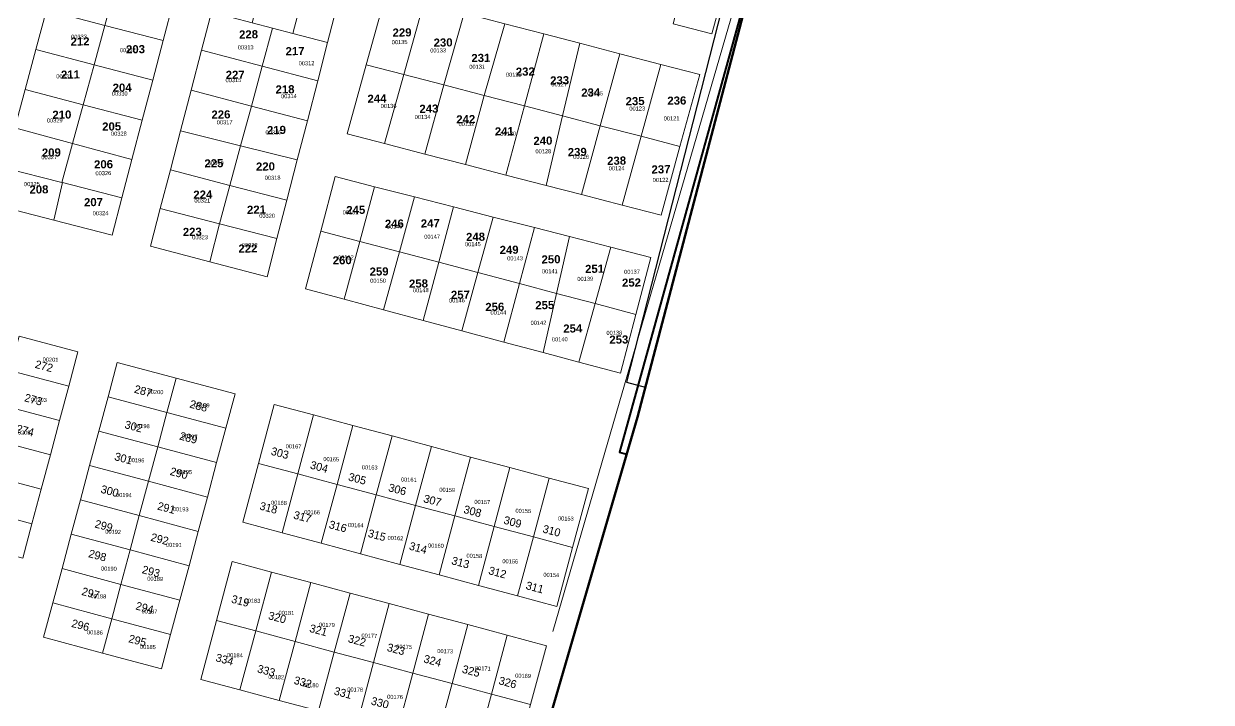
# Model space of a CAD drawing. Header units: metres. Extents: x 251686 to 255059, y 1627526 to 1631912.
# Drawn here: x 254332.1 to 254624.2, y 1630799.4 to 1630966.2 of the extents above; entities that cross this region are included whole.
import ezdxf
from ezdxf.enums import TextEntityAlignment as Align

# ---------------------------------------------------------------- set-up
doc = ezdxf.new("R2010")
doc.units = ezdxf.units.M
doc.header["$MEASUREMENT"] = 0
for name, color, linetype in [('A_revoir_niveau_0', 7, 'Continuous'), ('limites_parcelles', 7, 'Continuous'), ('limites_sections', 7, 'Continuous'), ('numero_lot', 7, 'Continuous'), ('numero_parcelle', 7, 'Continuous')]:
    doc.layers.add(name, color=color, linetype=linetype)
for name, color, linetype, lineweight in [('ASSIETTE IMMAT', 7, 'Continuous', 0), ('limites_communes_2025', 7, 'Continuous', 0), ('Régularisation', 1, 'Continuous', 40)]:
    doc.layers.add(name, color=color, linetype=linetype, lineweight=lineweight)
doc.styles.get("Standard").update_dxf_attribs({"font": 'txt.shx'})
doc.styles.add('Style-Arial', font='arial.ttf')
doc.styles.add('style1', font='')
doc.styles.get('style1').set_extended_font_data('Times New Roman', bold=True)

msp = doc.modelspace()

# ---------------------------------------------------------------- linework, layer by layer
at = {"layer": 'A_revoir_niveau_0', "color": 7, "linetype": 'Continuous', "lineweight": 0}
msp.add_line((254462.263042, 1630816.771937, 8.475197), (254517.353513, 1631006.413187, 8.475197), dxfattribs=at)
at = {"layer": 'ASSIETTE IMMAT', "color": 2, "linetype": 'Continuous', "lineweight": 30, "elevation": 0.000046, "flags": 128}
msp.add_lwpolyline([(254366.427243, 1631239.592172), (254359.153785, 1631208.871808), (254551.855096, 1631158.380715), (254480.327428, 1630878.128729), (254484.967352, 1630876.888311), (254484.967352, 1630876.888311), (254483.023, 1630869.4867), (254395.3871, 1630569.1026)], dxfattribs=at)
at = {"layer": 'limites_communes_2025', "color": 3, "lineweight": 80, "flags": 128}
for points in [[(252710.2872, 1631107.3833), (252982.4701, 1631682.9759), (252993.7572, 1631687.3199), (253010.694, 1631729.9757), (253066.3854, 1631842.8952), (253066.3854, 1631842.8952), (253098.7298, 1631912.4498), (253659.0228, 1631648.0069), (253757.0504, 1631605.0124), (254274.3391, 1631378.1314), (254622, 1631294), (254624.2075, 1631293.4301), (254621.5327, 1631279.8563), (254569.5419, 1631182.2248), (254530.2512, 1631049.2714), (254527.2805, 1631037.9628), (254483.023, 1630869.4867), (254395.3871, 1630569.1026), (254353.2541, 1630409.5098), (254309.9852, 1630253.9323), (254287.3632, 1630130.504)], [(254483.023, 1630869.4867), (254527.2805, 1631037.9628), (254530.2512, 1631049.2714)], [(254395.3871, 1630569.1026), (254483.023, 1630869.4867)]]:
    msp.add_lwpolyline(points, dxfattribs=at)
at = {"layer": 'limites_parcelles', "color": 7, "lineweight": 0, "flags": 128}
for points in [[(254352.039628, 1630965.855229), (254337.65446, 1630969.615456), (254340.21522, 1630979.156246), (254349.5437, 1630976.782817), (254354.669372, 1630975.476869), (254352.039628, 1630965.855229)], [(254402.029592, 1630978.216938), (254398.268991, 1630963.861763), (254393.263411, 1630965.159209), (254388.257706, 1630966.466652), (254391.986696, 1630980.951419), (254402.029592, 1630978.216938)], [(254359.895514, 1630974.132178), (254368.932952, 1630971.845111), (254366.37456, 1630962.114373), (254352.039628, 1630965.855229), (254354.669372, 1630975.476869), (254359.895514, 1630974.132178)], [(254388.257706, 1630966.466652), (254393.263411, 1630965.159209), (254390.740023, 1630955.82886), (254375.822508, 1630959.782428), (254378.246422, 1630969.071542), (254388.257706, 1630966.466652)], [(254406.835685, 1630961.638819), (254404.403269, 1630952.229614), (254390.740023, 1630955.82886), (254393.263411, 1630965.159209), (254398.268991, 1630963.861763), (254406.835685, 1630961.638819)], [(254358.689883, 1630932.882045), (254356.20798, 1630923.432227), (254341.612994, 1630927.179841), (254341.472659, 1630927.208088), (254344.102403, 1630936.829728), (254358.689883, 1630932.882045)], [(254341.472659, 1630927.208088), (254341.612994, 1630927.179841), (254339.468381, 1630917.944202), (254324.782797, 1630921.740681), (254327.238946, 1630930.850218), (254341.472659, 1630927.208088)]]:
    msp.add_lwpolyline(points, close=True, dxfattribs=at)
at = {"layer": 'limites_parcelles', "lineweight": 0, "flags": 128}
for points in [[(254343.15274, 1630877.120959), (254328.663101, 1630881.00044), (254330.926132, 1630889.452729), (254330.926132, 1630889.452729), (254345.415771, 1630885.573249), (254343.15274, 1630877.120959)], [(254369.565168, 1630879.107447), (254367.302138, 1630870.655158), (254352.8125, 1630874.534639), (254352.8125, 1630874.534639), (254355.075529, 1630882.986928), (254369.565168, 1630879.107447)], [(254367.302138, 1630870.655158), (254365.039107, 1630862.202869), (254350.549469, 1630866.082349), (254350.549469, 1630866.082349), (254352.8125, 1630874.534639), (254352.8125, 1630874.534639), (254367.302138, 1630870.655158)], [(254393.714566, 1630872.641645), (254403.374325, 1630870.055326), (254403.374325, 1630870.055326), (254399.494845, 1630855.565686), (254389.835085, 1630858.152007), (254393.714566, 1630872.641645)], [(254381.791777, 1630866.775677), (254367.302138, 1630870.655158), (254365.039107, 1630862.202869), (254379.528746, 1630858.323388), (254379.528746, 1630858.323388), (254381.791777, 1630866.775677)], [(254365.039107, 1630862.202869), (254362.776076, 1630853.750579), (254348.286438, 1630857.63006), (254350.549469, 1630866.082349), (254350.549469, 1630866.082349), (254365.039107, 1630862.202869)], [(254432.353603, 1630862.296364), (254442.013362, 1630859.710043), (254442.013362, 1630859.710043), (254438.133881, 1630845.220405), (254428.474122, 1630847.806725), (254432.353603, 1630862.296364)], [(254442.013362, 1630859.710043), (254451.67312, 1630857.123722), (254451.67312, 1630857.123722), (254447.79364, 1630842.634084), (254438.133881, 1630845.220405), (254442.013362, 1630859.710043)], [(254385.955604, 1630843.662368), (254389.835085, 1630858.152007), (254399.494845, 1630855.565686), (254395.615364, 1630841.076048), (254395.615364, 1630841.076048), (254385.955604, 1630843.662368)], [(254334.100619, 1630843.311802), (254319.61098, 1630847.191283), (254321.87401, 1630855.643572), (254336.363648, 1630851.764092), (254336.363648, 1630851.764092), (254334.100619, 1630843.311802)], [(254414.934882, 1630835.903407), (254405.275123, 1630838.489727), (254405.275123, 1630838.489727), (254409.154604, 1630852.979367), (254418.814362, 1630850.393046), (254414.934882, 1630835.903407)], [(254434.2544, 1630830.730766), (254424.594641, 1630833.317087), (254424.594641, 1630833.317087), (254428.474122, 1630847.806725), (254438.133881, 1630845.220405), (254434.2544, 1630830.730766)], [(254443.914159, 1630828.144445), (254434.2544, 1630830.730766), (254434.2544, 1630830.730766), (254438.133881, 1630845.220405), (254447.79364, 1630842.634084), (254443.914159, 1630828.144445)], [(254358.250016, 1630836.846001), (254355.986986, 1630828.393712), (254341.497346, 1630832.273192), (254341.497346, 1630832.273192), (254343.760377, 1630840.725482), (254358.250016, 1630836.846001)], [(254372.739654, 1630832.96652), (254370.476624, 1630824.514231), (254370.476624, 1630824.514231), (254355.986986, 1630828.393712), (254358.250016, 1630836.846001), (254372.739654, 1630832.96652)], [(254355.986986, 1630828.393712), (254353.723955, 1630819.941422), (254339.234317, 1630823.820903), (254339.234317, 1630823.820903), (254341.497346, 1630832.273192), (254341.497346, 1630832.273192), (254355.986986, 1630828.393712)], [(254370.476624, 1630824.514231), (254368.213594, 1630816.061942), (254368.213594, 1630816.061942), (254353.723955, 1630819.941422), (254355.986986, 1630828.393712), (254370.476624, 1630824.514231)], [(254408.469081, 1630811.754009), (254398.809322, 1630814.34033), (254402.688802, 1630828.829968), (254412.348562, 1630826.243648), (254412.348562, 1630826.243648), (254408.469081, 1630811.754009)], [(254418.128839, 1630809.167688), (254408.469081, 1630811.754009), (254412.348562, 1630826.243648), (254412.348562, 1630826.243648), (254422.00832, 1630823.657327), (254422.00832, 1630823.657327), (254418.128839, 1630809.167688)], [(254336.971286, 1630815.368614), (254339.234317, 1630823.820903), (254339.234317, 1630823.820903), (254353.723955, 1630819.941422), (254351.460924, 1630811.489133), (254336.971286, 1630815.368614)], [(254427.788599, 1630806.581368), (254418.128839, 1630809.167688), (254422.00832, 1630823.657327), (254422.00832, 1630823.657327), (254431.66808, 1630821.071006), (254431.66808, 1630821.071006), (254427.788599, 1630806.581368)], [(254351.460924, 1630811.489133), (254353.723955, 1630819.941422), (254368.213594, 1630816.061942), (254368.213594, 1630816.061942), (254365.950564, 1630807.609652), (254351.460924, 1630811.489133)], [(254375.610322, 1630805.023332), (254379.489804, 1630819.512971), (254389.149562, 1630816.92665), (254385.270081, 1630802.437012), (254385.270081, 1630802.437012), (254375.610322, 1630805.023332)], [(254447.108117, 1630801.408727), (254437.448358, 1630803.995047), (254441.327839, 1630818.484687), (254441.327839, 1630818.484687), (254450.987597, 1630815.898366), (254450.987597, 1630815.898366), (254447.108117, 1630801.408727)], [(254394.929841, 1630799.850691), (254385.270081, 1630802.437012), (254385.270081, 1630802.437012), (254389.149562, 1630816.92665), (254398.809322, 1630814.34033), (254394.929841, 1630799.850691)], [(254456.767876, 1630798.822407), (254447.108117, 1630801.408727), (254450.987597, 1630815.898366), (254450.987597, 1630815.898366), (254460.647357, 1630813.312045), (254456.767876, 1630798.822407)], [(254398.809322, 1630814.34033), (254408.469081, 1630811.754009), (254404.5896, 1630797.264371), (254404.5896, 1630797.264371), (254394.929841, 1630799.850691), (254394.929841, 1630799.850691), (254398.809322, 1630814.34033)], [(254408.469081, 1630811.754009), (254418.128839, 1630809.167688), (254414.249359, 1630794.67805), (254414.249359, 1630794.67805), (254404.5896, 1630797.264371), (254404.5896, 1630797.264371), (254408.469081, 1630811.754009)], [(254423.909118, 1630792.091729), (254414.249359, 1630794.67805), (254414.249359, 1630794.67805), (254418.128839, 1630809.167688), (254427.788599, 1630806.581368), (254423.909118, 1630792.091729)], [(254452.888395, 1630784.332768), (254443.228636, 1630786.919088), (254447.108117, 1630801.408727), (254456.767876, 1630798.822407), (254456.767876, 1630798.822407), (254452.888395, 1630784.332768)]]:
    msp.add_lwpolyline(points, close=True, dxfattribs=at)
for points in [[(254403.374325, 1630870.055326), (254413.034085, 1630867.469005), (254413.034085, 1630867.469005), (254409.154604, 1630852.979367), (254399.494845, 1630855.565686), (254403.374325, 1630870.055326)], [(254405.275123, 1630838.489727), (254395.615364, 1630841.076048), (254395.615364, 1630841.076048), (254399.494845, 1630855.565686), (254409.154604, 1630852.979367), (254405.275123, 1630838.489727)], [(254424.594641, 1630833.317087), (254414.934882, 1630835.903407), (254418.814362, 1630850.393046), (254428.474122, 1630847.806725), (254424.594641, 1630833.317087)], [(254431.66808, 1630821.071006), (254441.327839, 1630818.484687), (254441.327839, 1630818.484687), (254437.448358, 1630803.995047), (254427.788599, 1630806.581368), (254431.66808, 1630821.071006)]]:
    msp.add_lwpolyline(points, dxfattribs=at)
at = {"layer": 'limites_parcelles', "color": 7, "lineweight": 0}
for points in [[(254505.079392, 1630977.251676), (254501.387554, 1630963.797251), (254491.827891, 1630966.267787), (254495.3684, 1630979.830313)], [(254402.029592, 1630978.216938), (254410.527302, 1630975.913145), (254406.835685, 1630961.638819), (254398.268991, 1630963.861763)], [(254416.332759, 1630956.16786), (254421.241788, 1630973.846957), (254430.510783, 1630971.432792), (254425.591632, 1630953.763567)], [(254440.401726, 1630968.856398), (254435.452459, 1630951.196797), (254425.591632, 1630953.763567), (254430.510783, 1630971.432792)], [(254352.039628, 1630965.855229), (254349.381138, 1630956.133242), (254335.045957, 1630959.894093), (254337.65446, 1630969.615456)], [(254450.463246, 1630966.232137), (254445.383516, 1630948.610905), (254435.452459, 1630951.196797), (254440.401726, 1630968.856398)], [(254366.37456, 1630962.114373), (254363.806544, 1630952.353518), (254349.381138, 1630956.133242), (254352.039628, 1630965.855229)], [(254459.993041, 1630963.751231), (254455.25434, 1630946.04426), (254445.383516, 1630948.610905), (254450.463246, 1630966.232137)], [(254459.993041, 1630963.751231), (254468.890767, 1630961.442424), (254464.643676, 1630943.601597), (254455.25434, 1630946.04426)], [(254349.381138, 1630956.133242), (254346.703651, 1630946.331028), (254332.388589, 1630950.08213), (254335.045957, 1630959.894093)], [(254390.740023, 1630955.82886), (254388.073031, 1630945.986781), (254373.246115, 1630949.891485), (254375.822508, 1630959.782428)], [(254468.890767, 1630961.442424), (254478.701483, 1630958.885029), (254473.91267, 1630941.187432), (254464.643676, 1630943.601597)], [(254488.773, 1630956.260892), (254483.943949, 1630938.582791), (254473.91267, 1630941.187432), (254478.701483, 1630958.885029)], [(254363.806544, 1630952.353518), (254361.229278, 1630942.532556), (254346.703651, 1630946.331028), (254349.381138, 1630956.133242)], [(254404.403269, 1630952.229614), (254401.846746, 1630942.348917), (254388.073031, 1630945.986781), (254390.740023, 1630955.82886)], [(254420.864077, 1630936.76665), (254411.615326, 1630939.161071), (254416.332759, 1630956.16786), (254425.591632, 1630953.763567)], [(254493.503861, 1630936.092261), (254483.943949, 1630938.582791), (254488.773, 1630956.260892), (254498.373026, 1630953.760863)], [(254435.452459, 1630951.196797), (254430.714658, 1630934.219751), (254420.864077, 1630936.76665), (254425.591632, 1630953.763567)], [(254346.703651, 1630946.331028), (254344.102403, 1630936.829728), (254329.875946, 1630940.691922), (254332.388589, 1630950.08213)], [(254445.383516, 1630948.610905), (254440.715696, 1630931.634731), (254430.714658, 1630934.219751), (254435.452459, 1630951.196797)], [(254388.073031, 1630945.986781), (254385.425037, 1630936.22493), (254370.650724, 1630939.920314), (254373.246115, 1630949.891485)], [(254455.25434, 1630946.04426), (254450.706736, 1630929.049586), (254440.715696, 1630931.634731), (254445.383516, 1630948.610905)], [(254361.229278, 1630942.532556), (254358.689883, 1630932.882045), (254344.102403, 1630936.829728), (254346.703651, 1630946.331028)], [(254401.846746, 1630942.348917), (254399.366587, 1630932.759137), (254385.425037, 1630936.22493), (254388.073031, 1630945.986781)], [(254460.557317, 1630926.502687), (254450.706736, 1630929.049586), (254455.25434, 1630946.04426), (254464.643676, 1630943.601597)], [(254469.314582, 1630924.232124), (254460.557317, 1630926.502687), (254464.643676, 1630943.601597), (254473.91267, 1630941.187432)], [(254483.943949, 1630938.582791), (254479.325617, 1630921.647229), (254469.314582, 1630924.232124), (254473.91267, 1630941.187432)], [(254341.472659, 1630927.208088), (254327.238946, 1630930.850218), (254329.875946, 1630940.691922), (254344.102403, 1630936.829728)], [(254385.425037, 1630936.22493), (254382.796415, 1630926.513314), (254368.150695, 1630930.320288), (254370.650724, 1630939.920314)], [(254493.503861, 1630936.092261), (254488.845291, 1630919.176195), (254479.325617, 1630921.647229), (254483.943949, 1630938.582791)], [(254399.366587, 1630932.759137), (254396.810188, 1630922.868443), (254382.796415, 1630926.513314), (254385.425037, 1630936.22493)], [(254380.234408, 1630917.072497), (254365.679163, 1630920.840603), (254368.150695, 1630930.320288), (254382.796415, 1630926.513314)], [(254356.20798, 1630923.432227), (254353.792817, 1630914.243211), (254339.468381, 1630917.944202), (254341.612994, 1630927.179841)], [(254408.694755, 1630928.661842), (254418.365991, 1630926.181959), (254414.733104, 1630912.72623), (254405.151236, 1630915.257226)], [(254396.810188, 1630922.868443), (254394.368398, 1630913.409127), (254380.234408, 1630917.072497), (254382.796415, 1630926.513314)], [(254418.365991, 1630926.181959), (254428.237826, 1630923.654567), (254424.495572, 1630910.147477), (254414.733104, 1630912.72623)], [(254428.237826, 1630923.654567), (254437.838821, 1630921.193812), (254434.187676, 1630907.597851), (254424.495572, 1630910.147477)], [(254377.871351, 1630907.71415), (254363.255374, 1630911.541492), (254365.679163, 1630920.840603), (254380.234408, 1630917.072497)], [(254437.838821, 1630921.193812), (254447.560051, 1630918.714551), (254443.789666, 1630905.057104), (254434.187676, 1630907.597851)], [(254447.560051, 1630918.714551), (254457.722848, 1630916.110773), (254454.053694, 1630902.354581), (254443.789666, 1630905.057104)], [(254394.368398, 1630913.409127), (254391.925487, 1630904.039786), (254377.871351, 1630907.71415), (254380.234408, 1630917.072497)], [(254414.733104, 1630912.72623), (254410.889564, 1630898.517851), (254401.387439, 1630901.069839), (254405.151236, 1630915.257226)], [(254457.722848, 1630916.110773), (254466.320599, 1630913.907558), (254463.154, 1630899.947604), (254454.053694, 1630902.354581)], [(254424.495572, 1630910.147477), (254420.552168, 1630895.927856), (254410.889564, 1630898.517851), (254414.733104, 1630912.72623)], [(254466.320599, 1630913.907558), (254476.473273, 1630911.313655), (254472.635506, 1630897.445362), (254463.154, 1630899.947604)], [(254434.187676, 1630907.597851), (254430.355254, 1630893.299606), (254420.552168, 1630895.927856), (254424.495572, 1630910.147477)], [(254482.678937, 1630894.790098), (254472.635506, 1630897.445362), (254476.473273, 1630911.313655), (254486.355231, 1630908.776389)], [(254443.789666, 1630905.057104), (254439.837257, 1630890.757368), (254430.355254, 1630893.299606), (254434.187676, 1630907.597851)], [(254454.053694, 1630902.354581), (254450.202269, 1630887.976097), (254439.837257, 1630890.757368), (254443.789666, 1630905.057104)], [(254463.154, 1630899.947604), (254459.854874, 1630885.385977), (254450.202269, 1630887.976097), (254454.053694, 1630902.354581)], [(254472.635506, 1630897.445362), (254468.644344, 1630883.045139), (254459.854874, 1630885.385977), (254463.154, 1630899.947604)], [(254482.678937, 1630894.790098), (254478.859, 1630880.292), (254468.644344, 1630883.045139), (254472.635506, 1630897.445362)]]:
    msp.add_3dface(points, dxfattribs=at)
at = {"layer": 'limites_parcelles', "lineweight": 0}
for points in [[(254340.88971, 1630868.66867), (254326.40007, 1630872.548151), (254328.663101, 1630881.00044), (254343.15274, 1630877.120959)], [(254384.054806, 1630875.227966), (254381.791777, 1630866.775677), (254367.302138, 1630870.655158), (254369.565168, 1630879.107447)], [(254338.626679, 1630860.216381), (254324.137041, 1630864.095862), (254326.40007, 1630872.548151), (254340.88971, 1630868.66867)], [(254413.034085, 1630867.469005), (254422.693843, 1630864.882684), (254418.814362, 1630850.393046), (254409.154604, 1630852.979367)], [(254336.363648, 1630851.764092), (254321.87401, 1630855.643572), (254324.137041, 1630864.095862), (254338.626679, 1630860.216381)], [(254422.693843, 1630864.882684), (254432.353603, 1630862.296364), (254428.474122, 1630847.806725), (254418.814362, 1630850.393046)], [(254379.528746, 1630858.323388), (254377.265716, 1630849.871099), (254362.776076, 1630853.750579), (254365.039107, 1630862.202869)], [(254362.776076, 1630853.750579), (254360.513047, 1630845.29829), (254346.023408, 1630849.177771), (254348.286438, 1630857.63006)], [(254451.67312, 1630857.123722), (254461.33288, 1630854.537402), (254457.453399, 1630840.047763), (254447.79364, 1630842.634084)], [(254377.265716, 1630849.871099), (254375.002685, 1630841.418809), (254360.513047, 1630845.29829), (254362.776076, 1630853.750579)], [(254470.992639, 1630851.951082), (254467.113159, 1630837.461443), (254457.453399, 1630840.047763), (254461.33288, 1630854.537402)], [(254360.513047, 1630845.29829), (254358.250016, 1630836.846001), (254343.760377, 1630840.725482), (254346.023408, 1630849.177771)], [(254331.837588, 1630834.859513), (254317.347949, 1630838.738994), (254319.61098, 1630847.191283), (254334.100619, 1630843.311802)], [(254375.002685, 1630841.418809), (254372.739654, 1630832.96652), (254358.250016, 1630836.846001), (254360.513047, 1630845.29829)], [(254453.573918, 1630825.558125), (254443.914159, 1630828.144445), (254447.79364, 1630842.634084), (254457.453399, 1630840.047763)], [(254463.233678, 1630822.971804), (254453.573918, 1630825.558125), (254457.453399, 1630840.047763), (254467.113159, 1630837.461443)], [(254383.369285, 1630834.00261), (254393.029043, 1630831.416289), (254389.149562, 1630816.92665), (254379.489804, 1630819.512971)], [(254398.809322, 1630814.34033), (254389.149562, 1630816.92665), (254393.029043, 1630831.416289), (254402.688802, 1630828.829968)], [(254427.788599, 1630806.581368), (254437.448358, 1630803.995047), (254433.568877, 1630789.505409), (254423.909118, 1630792.091729)], [(254443.228636, 1630786.919088), (254433.568877, 1630789.505409), (254437.448358, 1630803.995047), (254447.108117, 1630801.408727)]]:
    msp.add_3dface(points, dxfattribs=at)
at = {"layer": 'limites_sections', "color": 112, "linetype": 'Continuous', "lineweight": 40, "flags": 128}
msp.add_lwpolyline([(254391.230315, 1631349.844579), (254616.78469, 1631295.262067), (254601.919049, 1631243.024587), (254569.5419, 1631182.2248), (254530.2512, 1631049.2714), (254527.2805, 1631037.9628), (254483.023, 1630869.4867), (254450.47436, 1630757.921759), (254242.098307, 1630809.467069), (254373.700701, 1631270.312536), (254391.230315, 1631349.844579)], close=True, dxfattribs=at)
at = {"layer": 'Régularisation', "color": 4, "linetype": 'Continuous', "lineweight": 40, "flags": 128}
msp.add_lwpolyline([(254519.980577, 1631010.174006), (254478.637086, 1630860.935062), (254480.381181, 1630860.431503)], dxfattribs=at)

# ---------------------------------------------------------------- texts
at = {"layer": 'numero_lot', "color": 7, "linetype": 'Continuous', "lineweight": 13, "char_height": 2, "attachment_point": 7, "line_spacing_factor": 0.72, "style": 'style1'}
for s, insert, rotation in [('\\fArial|b1|i0|c00|p39;228', (254385.070192, 1630962.570035), 1.05590659), ('\\fArial|b1|i0|c00|p39;229', (254422.827648, 1630963.040665), 1.05590659), ('\\fArial|b1|i0|c00|p39;212', (254343.616154, 1630960.856796), 1.05590659), ('\\fArial|b1|i0|c00|p39;230', (254432.926439, 1630960.568987), 1.05590659), ('\\fArial|b1|i0|c00|p39;203', (254357.260048, 1630958.912743), 1.05590659), ('\\fArial|b1|i0|c00|p39;217', (254396.509973, 1630958.48439), 1.05590659), ('\\fArial|b1|i0|c00|p39;231', (254442.219779, 1630956.779578), 1.05590659), ('\\fArial|b1|i0|c00|p39;211', (254341.251907, 1630952.723207), 1.05590659), ('\\fArial|b1|i0|c00|p39;227', (254381.78876, 1630952.663248), 1.05590659), ('\\fArial|b1|i0|c00|p39;232', (254453.151493, 1630953.42167), 1.05590659), ('\\fArial|b1|i0|c00|p39;233', (254461.602592, 1630951.266077), 1.05590659), ('\\fArial|b1|i0|c00|p39;204', (254353.972761, 1630949.475687), 1.05590659), ('\\fArial|b1|i0|c00|p39;218', (254394.044435, 1630949.057577), 1.05590659), ('\\fArial|b1|i0|c00|p39;234', (254469.242189, 1630948.278212), 1.05590659), ('\\fArial|b1|i0|c00|p39;244', (254416.660533, 1630946.800647), 1.05590659), ('\\fArial|b1|i0|c00|p39;235', (254480.158533, 1630946.153347), 1.05590659), ('\\fArial|b1|i0|c00|p39;236', (254490.430389, 1630946.281381), 1.05590659), ('\\fArial|b1|i0|c00|p39;210', (254339.144402, 1630942.831052), 1.05590659), ('\\fArial|b1|i0|c00|p39;226', (254378.27108, 1630942.870967), 1.05590659), ('\\fArial|b1|i0|c00|p39;243', (254429.430934, 1630944.287814), 1.05590659), ('\\fArial|b1|i0|c00|p39;205', (254351.391294, 1630939.929978), 1.05590659), ('\\fArial|b1|i0|c00|p39;219', (254391.938393, 1630939.047989), 1.05590659), ('\\fArial|b1|i0|c00|p39;242', (254438.503468, 1630941.728888), 1.05590659), ('\\fArial|b1|i0|c00|p39;241', (254447.991999, 1630938.76407), 1.05590659), ('\\fArial|b1|i0|c00|p39;240', (254457.472845, 1630936.415773), 1.05590659), ('\\fArial|b1|i0|c00|p39;209', (254336.560007, 1630933.520208), 1.05590659), ('\\fArial|b1|i0|c00|p39;239', (254465.931629, 1630933.643658), 1.05590659), ('\\fArial|b1|i0|c00|p39;206', (254349.393863, 1630930.62645), 1.05590659), ('\\fArial|b1|i0|c00|p39;225', (254376.5421, 1630930.869412), 1.05590659), ('\\fArial|b1|i0|c00|p39;238', (254475.61535, 1630931.503429), 1.05590659), ('\\fArial|b1|i0|c00|p39;220', (254389.232215, 1630930.087981), 1.05590659), ('\\fArial|b1|i0|c00|p39;237', (254486.531695, 1630929.378565), 1.05590659), ('\\fArial|b1|i0|c00|p39;208', (254333.503115, 1630924.438377), 1.05590659), ('\\fArial|b1|i0|c00|p39;224', (254373.81982, 1630923.201164), 1.05590659), ('\\fArial|b1|i0|c00|p39;207', (254346.926861, 1630921.317069), 1.05590659), ('\\fArial|b1|i0|c00|p39;221', (254387.016099, 1630919.489766), 1.05590659), ('\\fArial|b1|i0|c00|p39;245', (254411.442682, 1630919.40323), 1.0540151), ('\\fArial|b1|i0|c00|p39;246', (254420.937756, 1630916.026537), 1.0540151), ('\\fArial|b1|i0|c00|p39;247', (254429.772981, 1630916.136371), 1.0540151), ('\\fArial|b1|i0|c00|p39;223', (254371.233962, 1630914.007753), 1.05590659), ('\\fArial|b1|i0|c00|p39;248', (254440.911818, 1630912.780112), 1.0540151), ('\\fArial|b1|i0|c00|p39;222', (254384.904203, 1630909.94991), 1.05590659), ('\\fArial|b1|i0|c00|p39;260', (254408.102995, 1630907.027371), 1.0540151), ('\\fArial|b1|i0|c00|p39;249', (254449.171515, 1630909.593634), 1.0540151), ('\\fArial|b1|i0|c00|p39;250', (254459.475695, 1630907.254861), 1.0540151), ('\\fArial|b1|i0|c00|p39;259', (254417.179463, 1630904.262191), 1.0540151), ('\\fArial|b1|i0|c00|p39;251', (254470.190816, 1630904.921196), 1.0540151), ('\\fArial|b1|i0|c00|p39;258', (254426.874897, 1630901.299133), 1.0540151), ('\\fArial|b1|i0|c00|p39;252', (254479.274949, 1630901.539394), 1.0540151), ('\\fArial|b1|i0|c00|p39;257', (254437.184187, 1630898.549279), 1.0540151), ('\\fArial|b1|i0|c00|p39;256', (254445.6468, 1630895.570895), 1.0540151), ('\\fArial|b1|i0|c00|p39;255', (254457.941216, 1630895.994898), 1.0540151), ('\\fArial|b1|i0|c00|p39;254', (254464.824532, 1630890.258847), 1.0540151), ('\\fArial|b1|i0|c00|p39;253', (254476.161174, 1630887.521765), 1.0540151)]:
    msp.add_mtext(s, dxfattribs=dict(at, insert=insert, rotation=rotation))
at = {"layer": 'numero_lot', "color": 7, "lineweight": 0, "char_height": 1.968504, "attachment_point": 5, "rotation": 345.01109576, "line_spacing_factor": 0.6}
for s, insert in [('\\FFANCY;272', (254337.076756, 1630882.057626)), ('\\FFANCY;287', (254361.45723, 1630875.93605)), ('\\FFANCY;273', (254334.465357, 1630873.822647)), ('\\FFANCY;288', (254375.112698, 1630872.274035)), ('\\FFANCY;302', (254359.122264, 1630867.215087)), ('\\FFANCY;274', (254332.436228, 1630866.243964)), ('\\FFANCY;289', (254372.604225, 1630864.423475)), ('\\FFANCY;301', (254356.612311, 1630859.359047)), ('\\FFANCY;303', (254395.099151, 1630860.676355)), ('\\FFANCY;290', (254370.270727, 1630855.707996)), ('\\FFANCY;304', (254404.759584, 1630857.27766)), ('\\FFANCY;305', (254414.142127, 1630854.359462)), ('\\FFANCY;300', (254353.242199, 1630851.327207)), ('\\FFANCY;306', (254424.005472, 1630851.718633)), ('\\FFANCY;291', (254367.178515, 1630847.195651)), ('\\FFANCY;318', (254392.3069, 1630847.210521)), ('\\FFANCY;307', (254432.630759, 1630849.009061)), ('\\FFANCY;308', (254442.492636, 1630846.362748)), ('\\FFANCY;317', (254400.654275, 1630844.981458)), ('\\FFANCY;309', (254452.35745, 1630843.727403)), ('\\FFANCY;299', (254351.770339, 1630842.793003)), ('\\FFANCY;316', (254409.378082, 1630842.639854)), ('\\FFANCY;315', (254418.963527, 1630840.47953)), ('\\FFANCY;310', (254461.941438, 1630841.561592)), ('\\FFANCY;292', (254365.528743, 1630839.515404)), ('\\FFANCY;298', (254350.222023, 1630835.491686)), ('\\FFANCY;314', (254429.104773, 1630837.358195)), ('\\FFANCY;313', (254439.523931, 1630833.756358)), ('\\FFANCY;293', (254363.398157, 1630831.557786)), ('\\FFANCY;312', (254448.628562, 1630831.318668)), ('\\FFANCY;297', (254348.545794, 1630826.194129)), ('\\FFANCY;311', (254457.808182, 1630827.642607)), ('\\FFANCY;319', (254385.360801, 1630824.304174)), ('\\FFANCY;294', (254361.823373, 1630822.639167)), ('\\FFANCY;320', (254394.437495, 1630820.243694)), ('\\FFANCY;296', (254346.035852, 1630818.338085)), ('\\FFANCY;321', (254404.578753, 1630817.122361)), ('\\FFANCY;295', (254360.072156, 1630814.579981)), ('\\FFANCY;322', (254414.062741, 1630814.583102)), ('\\FFANCY;323', (254423.648186, 1630812.422773)), ('\\FFANCY;334', (254381.503987, 1630809.899197)), ('\\FFANCY;324', (254432.651362, 1630809.606152)), ('\\FFANCY;333', (254391.746701, 1630807.156795)), ('\\FFANCY;325', (254442.13535, 1630807.066893)), ('\\FFANCY;332', (254400.749877, 1630804.340174)), ('\\FFANCY;326', (254451.138525, 1630804.250268)), ('\\FFANCY;331', (254410.613222, 1630801.699345)), ('\\FFANCY;330', (254419.717854, 1630799.261656))]:
    msp.add_mtext(s, dxfattribs=dict(at, insert=insert))
at = {"layer": 'numero_parcelle', "color": 5, "lineweight": 0, "style": 'Style-Arial'}
for s, rotation, p in [('00333', 0.71413, (254343.724548, 1630963.538922)), ('00135', 0.71413, (254422.587218, 1630962.210421)), ('00332', 0.71413, (254355.729649, 1630960.243844)), ('00313', 0.71413, (254384.729726, 1630960.933385)), ('00133', 0.71413, (254432.071457, 1630960.172761)), ('00312', 0.71413, (254399.69258, 1630957.019038)), ('00131', 0.71413, (254441.673865, 1630956.168165)), ('00331', 0.71413, (254340.076259, 1630953.815435)), ('00315', 0.71413, (254381.716455, 1630952.858155)), ('00129', 0.71413, (254450.688749, 1630954.218388)), ('00127', 0.71413, (254461.863134, 1630951.82686)), ('00330', 0.71413, (254353.732278, 1630949.55673)), ('00314', 0.71413, (254395.368386, 1630948.927467)), ('00125', 0.71413, (254470.694248, 1630949.593591)), ('00136', 0.71413, (254419.879544, 1630946.52313)), ('00123', 0.71413, (254481.04225, 1630945.87949)), ('00329', 0.71413, (254337.753202, 1630942.960227)), ('00317', 0.71413, (254379.551131, 1630942.497016)), ('00134', 0.71413, (254428.248313, 1630943.81543)), ('00132', 0.71413, (254439.03997, 1630942.075267)), ('00121', 0.71413, (254489.501151, 1630943.454114)), ('00328', 0.71413, (254353.527206, 1630939.712127)), ('00316', 0.71413, (254391.54601, 1630940.021981)), ('00130', 0.71413, (254449.301098, 1630939.695789)), ('00128', 0.71413, (254457.94752, 1630935.374642)), ('00327', 0.71413, (254336.39085, 1630933.92137)), ('00319', 0.71413, (254377.381718, 1630932.463894)), ('00126', 0.71413, (254467.236308, 1630933.990682)), ('00326', 0.71413, (254349.715051, 1630929.986597)), ('00124', 0.71413, (254475.980794, 1630931.193931)), ('00325', 0.71413, (254332.139787, 1630927.302206)), ('00318', 0.71413, (254391.357291, 1630928.865309)), ('00122', 0.71413, (254486.786469, 1630928.329138)), ('00321', 0.71413, (254374.055027, 1630923.236518)), ('00324', 0.71413, (254349.018382, 1630920.135867)), ('00320', 0.71413, (254389.999028, 1630919.498434)), ('00151', 0.71223, (254410.524387, 1630920.353062)), ('00149', 0.71223, (254421.386112, 1630916.878757)), ('00323', 0.71413, (254373.512002, 1630914.207873)), ('00322', 0.71413, (254385.723013, 1630912.27781)), ('00147', 0.71223, (254430.596683, 1630914.368289)), ('00145', 0.71223, (254440.618557, 1630912.524148)), ('00152', 0.71223, (254409.366807, 1630909.279021)), ('00143', 0.71223, (254450.988606, 1630909.043731)), ('00150', 0.71223, (254417.290098, 1630903.538935)), ('00141', 0.71223, (254459.551767, 1630905.868973)), ('00139', 0.71223, (254468.262506, 1630904.008533)), ('00137', 0.71223, (254479.762928, 1630905.741263)), ('00148', 0.71223, (254427.809765, 1630901.208802)), ('00146', 0.71223, (254436.692552, 1630898.694259)), ('00144', 0.71223, (254446.892592, 1630895.70391)), ('00142', 0.71223, (254456.758731, 1630893.201591)), ('00140', 0.71223, (254461.999136, 1630889.130892)), ('00138', 0.71223, (254475.412612, 1630890.73585)), ('00201', 358.7181, (254336.734359, 1630884.200827)), ('00203', 358.7181, (254333.890147, 1630874.325025)), ('00200', 358.7181, (254362.565887, 1630876.238533)), ('00199', 358.7181, (254373.922803, 1630872.98381)), ('00205', 358.7181, (254329.868467, 1630866.25717)), ('00198', 358.7181, (254359.193393, 1630867.874846)), ('00197', 358.7181, (254370.939548, 1630865.267791)), ('00167', 358.7181, (254396.520778, 1630862.866874)), ('00196', 358.7181, (254357.880969, 1630859.46506)), ('00165', 358.7181, (254405.795262, 1630859.705634)), ('00195', 358.7181, (254369.620832, 1630856.576842)), ('00163', 358.7181, (254415.259306, 1630857.688815)), ('00161', 358.7181, (254424.865199, 1630854.684254)), ('00194', 358.7181, (254354.785199, 1630850.907644)), ('00159', 358.7181, (254434.318233, 1630852.175397)), ('00168', 358.7181, (254392.931432, 1630848.999148)), ('00157', 358.7181, (254442.940911, 1630849.192837)), ('00193', 358.7181, (254368.759828, 1630847.406808)), ('00166', 358.7181, (254401.077182, 1630846.683639)), ('00155', 358.7181, (254453.056762, 1630846.997338)), ('00153', 358.7181, (254463.507692, 1630845.12253)), ('00192', 358.7181, (254352.14714, 1630841.871144)), ('00164', 358.7181, (254411.82649, 1630843.489396)), ('00162', 358.7181, (254421.592582, 1630840.317156)), ('00191', 358.7181, (254367.064457, 1630838.630518)), ('00160', 358.7181, (254431.551904, 1630838.453348)), ('00158', 358.7181, (254441.004938, 1630835.944492)), ('00156', 358.7181, (254449.828186, 1630834.59839)), ('00190', 358.7181, (254351.100954, 1630832.799022)), ('00189', 358.7181, (254362.474648, 1630830.294071)), ('00154', 358.7181, (254459.918346, 1630831.254803)), ('00188', 358.7181, (254348.513229, 1630826.011837)), ('00183', 358.7181, (254386.408337, 1630824.917712)), ('00187', 358.7181, (254361.076973, 1630822.261267)), ('00181', 358.7181, (254394.772981, 1630821.917484)), ('00179', 358.7181, (254404.731596, 1630818.975356)), ('00186', 358.7181, (254347.658516, 1630817.122967)), ('00177', 358.7181, (254415.164699, 1630816.303916)), ('00185', 358.7181, (254360.694653, 1630813.549363)), ('00175', 358.7181, (254423.722914, 1630813.580661)), ('00184', 358.7181, (254382.079837, 1630811.511925)), ('00173', 358.7181, (254433.817112, 1630812.510867)), ('00171', 358.7181, (254443.090888, 1630808.271307)), ('00182', 358.7181, (254392.264842, 1630806.126754)), ('00180', 358.7181, (254400.746195, 1630804.155366)), ('00169', 358.7181, (254452.98103, 1630806.455932)), ('00178', 358.7181, (254411.68315, 1630803.066714)), ('00176', 358.7181, (254421.479651, 1630801.253434))]:
    msp.add_text(s, height=1, rotation=rotation, dxfattribs=at).set_placement(p, align=Align.TOP_LEFT)

doc.saveas('drawing.dxf')
